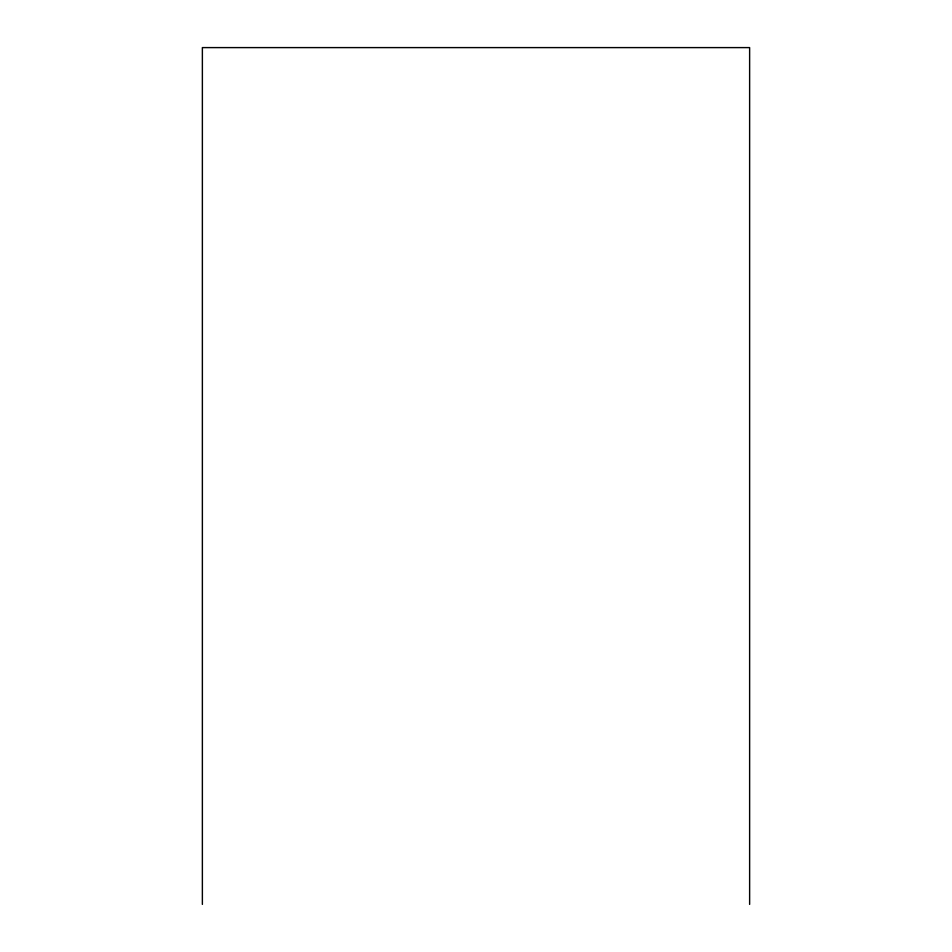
<?xml version="1.0" encoding="UTF-8"?>
<svg xmlns="http://www.w3.org/2000/svg" width="952" height="952" viewBox="0 0 952 952"><rect width="100%" height="100%" fill="white"/><g stroke="black" fill="none" stroke-linecap="round" stroke-linejoin="round"><path stroke-width="1.43" d="M749.629 904.4L749.629 47.6L202.371 47.6L202.371 904.4"/></g></svg>
